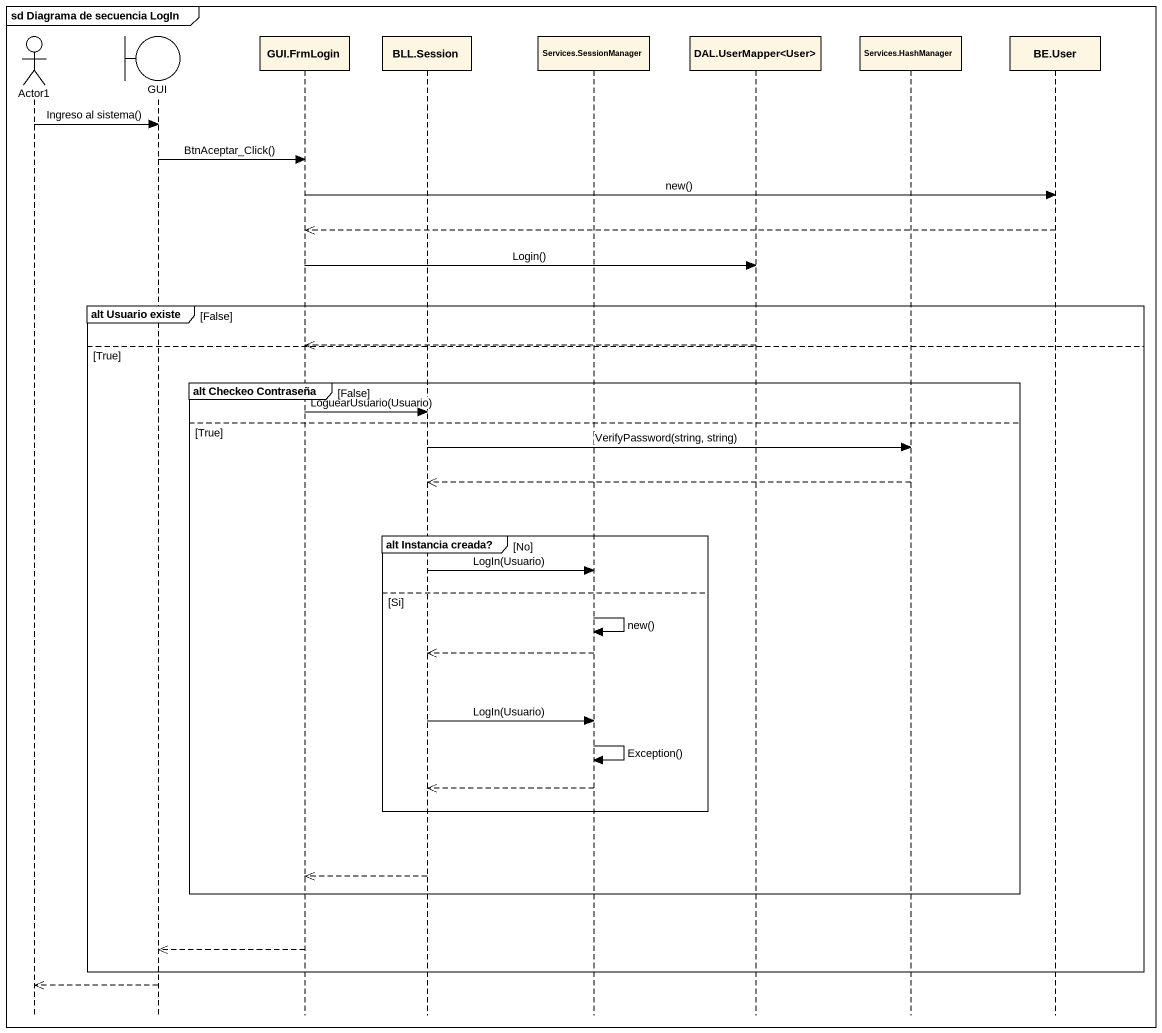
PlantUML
@startuml
mainframe sd Diagrama de secuencia LogIn
hide footbox
actor Actor1
boundary GUI
participant "GUI.FrmLogin" as GUI_FrmLogin
participant "BLL.Session" as BLL_Session
participant "Services.SessionManager" as Services_SessionManager
participant "DAL.UserMapper<User>" as DAL_UserMapper_User
participant "Services.HashManager" as Services_HashManager
participant "BE.User" as BE_User

Actor1 -> GUI : Ingreso al sistema()
GUI -> GUI_FrmLogin : BtnAceptar_Click()
GUI_FrmLogin -> BE_User : new()
BE_User -->> GUI_FrmLogin
GUI_FrmLogin -> DAL_UserMapper_User : Login()
group alt Usuario existe [False]
  DAL_UserMapper_User -->> GUI_FrmLogin
else True
  group alt Checkeo Contraseña [False]
    GUI_FrmLogin -> BLL_Session : LoguearUsuario(Usuario)
  else True
    BLL_Session -> Services_HashManager : VerifyPassword(string, string)
    Services_HashManager -->> BLL_Session
    group alt Instancia creada? [No]
      BLL_Session -> Services_SessionManager : LogIn(Usuario)
    else Si
      Services_SessionManager -> Services_SessionManager : new()
      Services_SessionManager -->> BLL_Session
      BLL_Session -> Services_SessionManager : LogIn(Usuario)
      Services_SessionManager -> Services_SessionManager : Exception()
      Services_SessionManager -->> BLL_Session
    end
    BLL_Session -->> GUI_FrmLogin
  end
  GUI_FrmLogin -->> GUI
end
GUI -->> Actor1
@enduml
